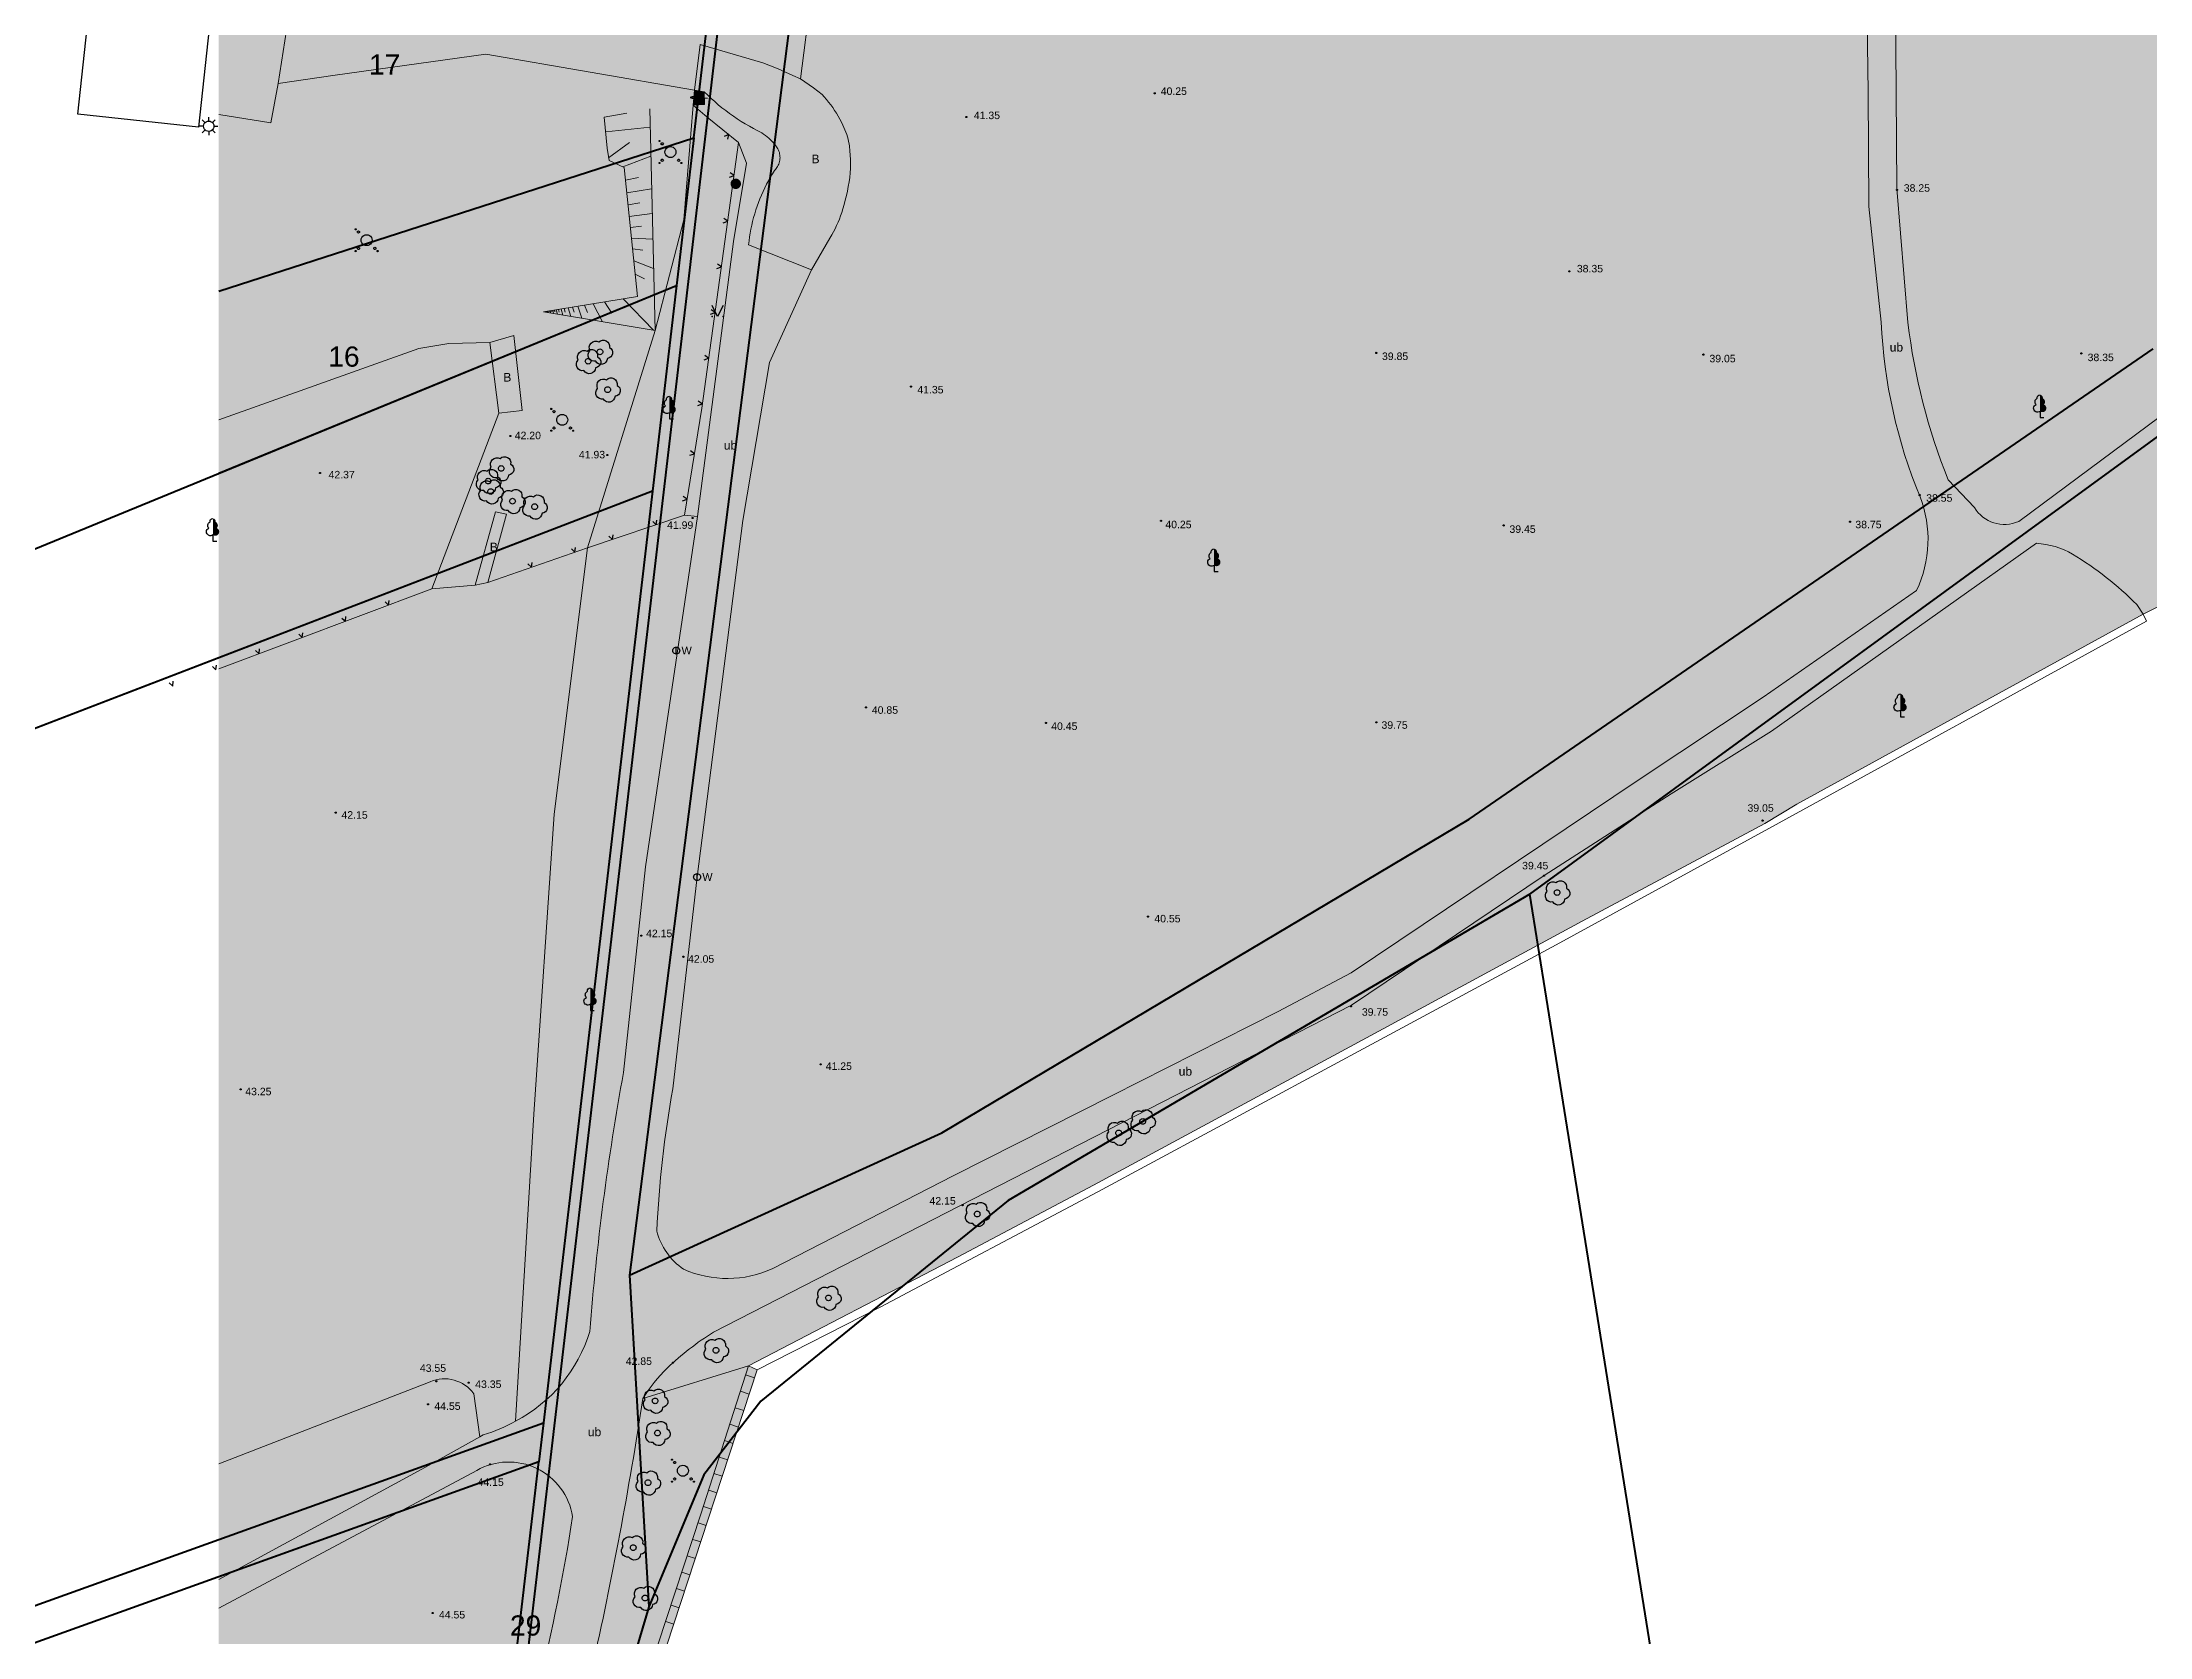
# Model space of a CAD drawing. Header units: metres. Extents: x 363857 to 365179, y 5807840 to 5809004.
# Drawn here: x 363984.7 to 364167.5, y 5808444 to 5808582.4 of the extents above; entities that cross this region are included whole.
import ezdxf

# ---------------------------------------------------------------- set-up
doc = ezdxf.new("R2010")
doc.units = ezdxf.units.M
doc.header["$LTSCALE"] = 0.5
doc.linetypes.add('LF11.26', pattern=[0])
doc.layers.get('0').update_dxf_attribs({"color": 1, "linetype": 'CONTINUOUS'})
for name, color, linetype in [('Flurstücksgrenze', 5, 'CONTINUOUS'), ('Stk.Befestigungsarten', 1, 'CONTINUOUS'), ('Stk.Beleuchtung', 1, 'CONTINUOUS'), ('Stk.Bäume', 1, 'CONTINUOUS'), ('Stk.Böschungen', 1, 'CONTINUOUS'), ('Stk.Einfriedungen', 1, 'CONTINUOUS'), ('Stk.Gebäude', 202, 'CONTINUOUS'), ('Stk.Geländehöhen', 1, 'CONTINUOUS'), ('Stk.Grünflächen', 1, 'CONTINUOUS'), ('Stk.Topografie allgemein', 1, 'CONTINUOUS'), ('Stk.Waldflächen', 1, 'CONTINUOUS'), ('Stk.Wasserversorgung', 1, 'CONTINUOUS')]:
    doc.layers.add(name, color=color, linetype=linetype)
doc.styles.add('Arial', font='Arial.ttf')
doc.styles.add('TA  11.0401.0000', font='Arial.ttf')

# ---------------------------------------------------------------- blocks, each defined once
blk = doc.blocks.new('S11..378')
at = {"color": 0, "lineweight": -2}
blk.add_lwpolyline([(-0.025, 0.05), (0, 0), (0.025, 0.05)], dxfattribs=at)
blk = doc.blocks.new('Geländehöhe')
at = {"color": 0, "lineweight": -2}
for points in [[(0.0087, -0.005, -0.5773503), (-0.0087, -0.005, -0.5773503), (0, 0.01, -0.5773503)], [(0.0043, -0.0025, -0.5773503), (-0.0043, -0.0025, -0.5773503), (0, 0.005, -0.5773503)]]:
    blk.add_lwpolyline(points, format="xyb", close=True, dxfattribs=at)
blk = doc.blocks.new('S11..150')
at = {"lineweight": -2}
blk.add_hatch(color=0, dxfattribs=at).paths.add_polyline_path([(0, 0.055), (0, 0.2), (0.0074, 0.199), (0.0142, 0.196), (0.0197, 0.191), (0.0236, 0.1846), (0.0254, 0.1774), (0.025, 0.17), (0.0326, 0.1648), (0.0386, 0.1578), (0.0426, 0.1495), (0.0442, 0.1404), (0.0435, 0.1312), (0.0403, 0.1225), (0.035, 0.115), (0.0434, 0.1099), (0.0501, 0.1026), (0.0545, 0.0938), (0.0562, 0.0841), (0.0552, 0.0743), (0.0515, 0.0652), (0.0454, 0.0575), (0.0373, 0.0517), (0.028, 0.0485), (0.0182, 0.048), (0.0086, 0.0502)], flags=0)
at = {"color": 0, "lineweight": -2}
blk.add_lwpolyline([(0, 0.055, -1.1324178), (-0.035, 0.115, -0.4985403), (-0.025, 0.17, -0.4807787), (0, 0.2)], format="xyb", dxfattribs=at)
blk.add_lwpolyline([(0, 0.055), (0, 0), (0.035, 0)], dxfattribs=at)
blk = doc.blocks.new('S11..60')
at = {"color": 0, "lineweight": -2}
for points in [[(0.165, 0.075, -0.7675055), (0.13, -0.115, -0.7475991), (-0.075, -0.165, -0.7388858), (-0.175, 0.02, -0.7315501), (-0.02, 0.175, -0.7388858)], [(0.0433, -0.025, -0.5773503), (-0.0433, -0.025, -0.5773503), (0, 0.05, -0.5773503)]]:
    blk.add_lwpolyline(points, format="xyb", close=True, dxfattribs=at)
blk = doc.blocks.new('S11..124')
at = {"color": 0, "lineweight": -2}
for points in [[(-0.1, 0), (-0.175, 0)], [(-0.075, 0.075), (-0.125, 0.125)], [(0, 0.1), (0, 0.175)], [(0.075, 0.075), (0.125, 0.125)], [(0.1, 0), (0.175, 0)], [(-0.075, -0.075), (-0.125, -0.125)], [(0, -0.1), (0, -0.175)], [(0.075, -0.075), (0.125, -0.125)]]:
    blk.add_lwpolyline(points, dxfattribs=at)
blk.add_lwpolyline([(0.0866, -0.05, -0.5773503), (-0.0866, -0.05, -0.5773503), (0, 0.1, -0.5773503)], format="xyb", close=True, dxfattribs=at)
blk = doc.blocks.new('S11..52')
at = {"lineweight": -2}
blk.add_hatch(color=0, dxfattribs=at).paths.add_polyline_path([(0.4, 0), (0.39, -0.089), (0.3604, -0.1736), (0.3127, -0.2494), (0.2494, -0.3127), (0.1736, -0.3604), (0.089, -0.39), (0, -0.4), (-0.089, -0.39), (-0.1736, -0.3604), (-0.2494, -0.3127), (-0.3127, -0.2494), (-0.3604, -0.1736), (-0.39, -0.089), (-0.4, 0), (-0.39, 0.089), (-0.3604, 0.1736), (-0.3127, 0.2494), (-0.2494, 0.3127), (-0.1736, 0.3604), (-0.089, 0.39), (0, 0.4), (0.089, 0.39), (0.1736, 0.3604), (0.2494, 0.3127), (0.3127, 0.2494), (0.3604, 0.1736), (0.39, 0.089)], flags=0)
blk = doc.blocks.new('S11..147', base_point=(0, 0.3))
at = {"color": 0, "lineweight": -2}
for points in [[(-0.0957, 0.3975, -0.5773503), (-0.1043, 0.3975, -0.5773503), (-0.1, 0.405, -0.5773503)], [(-0.0663, 0.37, -0.5773503), (-0.0837, 0.37, -0.5773503), (-0.075, 0.385, -0.5773503)], [(-0.0957, 0.1975, -0.5773503), (-0.1043, 0.1975, -0.5773503), (-0.1, 0.205, -0.5773503)], [(-0.0663, 0.22, -0.5773503), (-0.0837, 0.22, -0.5773503), (-0.075, 0.235, -0.5773503)], [(0.0433, 0.275, -0.5773503), (-0.0433, 0.275, -0.5773503), (0, 0.35, -0.5773503)], [(0.0837, 0.22, -0.5773503), (0.0663, 0.22, -0.5773503), (0.075, 0.235, -0.5773503)], [(0.1043, 0.1975, -0.5773503), (0.0957, 0.1975, -0.5773503), (0.1, 0.205, -0.5773503)]]:
    blk.add_lwpolyline(points, format="xyb", close=True, dxfattribs=at)
blk = doc.blocks.new('Treppenpfeil')
at = {"color": 0, "lineweight": -2}
for points in [[(-0.1, 0.05), (-0.25, 0), (-0.1, -0.05)], [(-0.25, 0), (0.25, 0)]]:
    blk.add_lwpolyline(points, dxfattribs=at)
blk = doc.blocks.new('S11..146', base_point=(0, 0.25))
at = {"color": 0, "lineweight": -2}
blk.add_lwpolyline([(0.05, 0.35), (0, 0.25), (-0.05, 0.35)], dxfattribs=at)
for p in [(-0.05, 0.25), (0.05, 0.25)]:
    blk.add_point(p, dxfattribs=at)
blk = doc.blocks.new('Wasserschieber')
at = {"color": 0, "lineweight": -2}
blk.add_lwpolyline([(0.0346, -0.02, -0.5773503), (-0.0346, -0.02, -0.5773503), (0, 0.04, -0.5773503)], format="xyb", close=True, dxfattribs=at)
blk.add_lwpolyline([(0, -0.04), (0, 0.04)], dxfattribs=at)
at = {"color": 0, "lineweight": -2, "insert": (0.0605, -0.0445), "char_height": 0.09, "attachment_point": 7, "line_spacing_factor": 0.84, "style": 'Arial'}
blk.add_mtext('W', dxfattribs=at)

msp = doc.modelspace()

# ---------------------------------------------------------------- hatches: boundary and pattern name
at = {"layer": 'Stk.Befestigungsarten', "lineweight": 18, "true_color": 0xdcbe9c}
for points in [[(364064.3403, 5808715.5726), (364067.4911, 5808715.6271), (364066.3443, 5808701.7923), (364065.6749, 5808694.4278), (364062.7779, 5808668.0805), (364059.0985, 5808635.6477), (364055.8049, 5808615.872), (364052.4546, 5808594.9019), (364050.4528, 5808579.1971, 0.01976204), (364047.1924, 5808580.5863), (364041.7497, 5808582.1721), (364042.054, 5808583.3072), (364044.6504, 5808583.3735), (364046.9893, 5808585.0705), (364048.7104, 5808588.5903), (364049.5445, 5808595.6641), (364052.6304, 5808617.0905), (364055.5204, 5808635.9653), (364057.5071, 5808649.9284), (364059.7852, 5808668.0371), (364061.469, 5808684.5484), (364063.319, 5808702.0019)], [(364126.9077, 5808688.7525), (364129.8589, 5808688.8814), (364132.1662, 5808666.1627), (364132.5909, 5808660.3785, 0.00412084), (364134.3262, 5808636.4254, 0.10932038), (364141.9519, 5808615.6645, -0.17216241), (364145.2539, 5808606.4591), (364145.4096, 5808588.3447), (364145.5455, 5808569.6793), (364143.1056, 5808568.1222), (364143.0468, 5808578.0429), (364142.8281, 5808598.3876, 0.04004263), (364142.8872, 5808604.8137, 0.10033572), (364141.1396, 5808610.7158, -0.00381063), (364138.5262, 5808615.1492, -0.076147), (364132.3789, 5808631.4792, -0.05613117), (364131.4927, 5808639.4923), (364130.2468, 5808659.4724, -0.00498117)], [(364143.1056, 5808568.1222), (364145.5455, 5808569.6793), (364146.5129, 5808558.0475, 0.06574416), (364149.9917, 5808544.4197), (364152.2783, 5808542.0172, 0.381345), (364156.1162, 5808540.8048), (364168.399, 5808549.9155, -0.00365997), (364177.0993, 5808556.7578), (364190.0356, 5808567.5642), (364203.3036, 5808578.4808), (364227.0722, 5808600.7654), (364228.1231, 5808598.485), (364219.21, 5808590.301), (364206.4642, 5808578.2481), (364197.3258, 5808570.725), (364180.757, 5808556.6071, -0.01527233), (364170.134, 5808548.0339, 0.22394845), (364169.2531, 5808545.5463, 0.15750553), (364172.4837, 5808535.5682), (364166.9151, 5808532.7401), (364166.359, 5808533.5819, 0.05980455), (364160.7941, 5808537.9666, 0.11205225), (364157.6635, 5808538.9078), (364134.6659, 5808522.6025), (364125.9843, 5808517.1532), (364123.1089, 5808518.3463), (364133.9638, 5808525.5547), (364147.2616, 5808534.8033, 0.20535197), (364147.5569, 5808542.9433, -0.08661149), (364144.1901, 5808558.091)], [(364041.1441, 5808576.912), (364042.1308, 5808576.9851), (364042.1155, 5808578.0634, 0.07538836), (364046.7475, 5808574.6931, -0.12698699), (364048.3794, 5808573.3145, -0.37528644), (364048.2028, 5808571.2545, 0.1188818), (364045.9634, 5808564.7964), (364051.4056, 5808562.6462), (364047.7591, 5808554.5915), (364045.4483, 5808540.8708), (364041.4964, 5808509.9625), (364039.3852, 5808491.5776), (364035.1151, 5808492.9897), (364037.0189, 5808510.8379), (364041.5162, 5808541.2162), (364044.6604, 5808565.0807), (364045.7733, 5808571.8827), (364045.0966, 5808573.6819), (364042.362, 5808575.8778)], [(364000, 5808528.0129), (364018.4853, 5808534.939), (364022.2538, 5808535.2558), (364023.3438, 5808535.5028), (364031.9779, 5808538.5083), (364029.0963, 5808515.3895), (364027.3233, 5808489.3723), (364025.7565, 5808462.7323, -0.05848555), (364022.9487, 5808461.5425), (364022.6568, 5808461.3781), (364022.1243, 5808465.1027, 0.35324213), (364018.3414, 5808466.1471), (364000, 5808459.0207)], [(364036.7858, 5808464.6867, 0.03028954), (364037.9987, 5808479.2244, 0.18195494), (364040.3154, 5808475.9106, 0.21427732), (364048.0476, 5808475.9655), (364063.6935, 5808484.0229), (364077.5014, 5808490.9856), (364091.8865, 5808498.2732), (364098.2138, 5808501.6269), (364123.1089, 5808518.3463), (364125.9843, 5808517.1532), (364114.9626, 5808510.0848), (364098.2547, 5808498.8261), (364064.235, 5808481.393), (364042.9215, 5808470.4585, 0.05106211), (364038.9034, 5808467.3324, 0.06612819)], [(364022.3813, 5808458.4528), (364022.6568, 5808461.3781), (364022.9487, 5808461.5425, 0.05848555), (364025.7565, 5808462.7323, 0.20060877), (364032.1845, 5808470.5093, -0.02599517), (364035.1151, 5808492.9897), (364039.3852, 5808491.5776, 0.0327355), (364037.9987, 5808479.2244, -0.03028954), (364036.7858, 5808464.6867, -0.01734285), (364032.3863, 5808441.2696), (364027.7446, 5808439.6832, 0.02130966), (364030.6971, 5808454.4469, 0.52299914)], [(364017.9508, 5808458.727), (364022.6568, 5808461.3781), (364022.3813, 5808458.4528), (364000, 5808446.5045), (364000, 5808448.9851)]]:
    msp.add_hatch(color=31, dxfattribs=at).paths.add_polyline_path(points, flags=0)
h = msp.add_hatch(color=31, dxfattribs=at)
h.paths.add_polyline_path([(364004.3142, 5808653.9395), (364003.891, 5808650.1807, 0.1248277), (364000, 5808648.6267), (364000, 5808657.4514), (364002.2941, 5808658.6913), (364003.691, 5808656.0156)], flags=0)
h.paths.add_polyline_path([(364000, 5808614.7088, 0.02176529), (364002.3863, 5808611.0006), (364003.9786, 5808608.5981), (364009.0533, 5808601.8372), (364012.6492, 5808597.1291), (364014.7126, 5808594.4808), (364018.9329, 5808589.9428), (364020.3889, 5808588.7397), (364023.6988, 5808586.59), (364027.3003, 5808585.5128), (364032.1862, 5808584.8567), (364040.4342, 5808583.5756), (364042.054, 5808583.3072), (364041.7497, 5808582.1721), (364041.2546, 5808578.2242), (364023.1626, 5808581.3409), (364010.0948, 5808579.5171), (364005.1556, 5808578.7916), (364006.4489, 5808587.0231), (364007.6065, 5808594.2255), (364002.0612, 5808597.8449), (364002.1615, 5808602.2605), (364000, 5808605.7693)], flags=0)
at = {"layer": 'Stk.Befestigungsarten', "lineweight": 18, "true_color": 0xcdcfbc}
msp.add_hatch(color=9, dxfattribs=at).paths.add_polyline_path([(364000, 5808585.5852), (364000.0937, 5808586.1983), (364002.0197, 5808585.8791), (364002.3599, 5808587.8302), (364000.4653, 5808588.2071), (364000.9288, 5808590.8375), (364001.7102, 5808590.691), (364001.9369, 5808592.2956), (364001.2146, 5808592.4437), (364002.0612, 5808597.8449), (364007.6065, 5808594.2255), (364006.4489, 5808587.0231), (364005.1556, 5808578.7916), (364004.5233, 5808575.3957), (364000, 5808576.1134)], flags=0)
at = {"layer": 'Stk.Befestigungsarten', "lineweight": 18, "true_color": 0xcccccc}
for points in [[(364041.7497, 5808582.1721), (364047.1924, 5808580.5863, -0.01976204), (364050.4528, 5808579.1971, -0.02968051), (364052.3271, 5808577.8515, -0.07998932), (364054.1321, 5808575.1729, -0.09100285), (364054.6998, 5808573.3512, -0.0402556), (364054.7756, 5808571.0537, -0.04528895), (364054.1338, 5808567.9113, -0.0635522), (364053.0165, 5808565.3911), (364051.4056, 5808562.6462), (364045.9634, 5808564.7964, -0.1188818), (364048.2028, 5808571.2545, 0.37528644), (364048.3794, 5808573.3145, 0.12698699), (364046.7475, 5808574.6931, -0.07538836), (364042.1155, 5808578.0634), (364041.2546, 5808578.2242)], [(364023.5121, 5808556.3308), (364025.6087, 5808556.9402), (364026.3343, 5808550.438), (364024.3088, 5808550.1899)], [(364023.998, 5808541.6204), (364024.9657, 5808541.4292), (364023.3438, 5808535.5028), (364022.2538, 5808535.2558)]]:
    msp.add_hatch(color=254, dxfattribs=at).paths.add_polyline_path(points, flags=0)
at = {"layer": 'Stk.Einfriedungen', "lineweight": 18, "true_color": 0xe5e5e5}
msp.add_hatch(color=254, dxfattribs=at).paths.add_polyline_path([(364031.4149, 5808423.0138), (364041.8308, 5808454.6574), (364045.9503, 5808467.5363), (364046.7112, 5808467.1856), (364032.224, 5808423.0105), (364023.8385, 5808398.2112), (364019.2674, 5808383.243), (364012.5459, 5808362.3282), (364000, 5808324.261), (364000, 5808326.4772), (364011.5554, 5808361.7357), (364018.543, 5808383.365), (364023.1722, 5808398.5439)], flags=0)
at = {"layer": 'Stk.Grünflächen', "lineweight": 18, "true_color": 0xe0ffd9}
for points in [[(364000, 5808576.1134), (364004.5233, 5808575.3957), (364005.1556, 5808578.7916), (364010.0948, 5808579.5171), (364023.1626, 5808581.3409), (364041.2546, 5808578.2242), (364041.1441, 5808576.912), (364040.3283, 5808566.9746), (364037.8425, 5808557.3768), (364031.9779, 5808538.5083), (364023.3438, 5808535.5028), (364024.9657, 5808541.4292), (364023.998, 5808541.6204), (364022.2538, 5808535.2558), (364018.4853, 5808534.939), (364024.3088, 5808550.1899), (364026.3343, 5808550.438), (364025.6087, 5808556.9402), (364023.5121, 5808556.3308), (364019.9638, 5808556.232), (364017.3699, 5808555.7933), (364000, 5808549.609)], [(364041.8916, 5808550.6195), (364045.0966, 5808573.6819), (364045.7733, 5808571.8827), (364044.6604, 5808565.0807), (364041.5162, 5808541.2162), (364040.3994, 5808541.3346)], [(364031.4149, 5808423.0138), (364024.4514, 5808413.1683, 0.0126118), (364032.3863, 5808441.2696, 0.01734285), (364036.7858, 5808464.6867), (364045.9503, 5808467.5363), (364041.8308, 5808454.6574)]]:
    msp.add_hatch(color=254, dxfattribs=at).paths.add_polyline_path(points, flags=0)
at = {"layer": 'Stk.Topografie allgemein', "lineweight": 18, "true_color": 0xe5e5e5}
msp.add_hatch(color=254, dxfattribs=at).paths.add_polyline_path([(364041.2546, 5808578.2242), (364042.1155, 5808578.0634), (364042.1308, 5808576.9851), (364041.1441, 5808576.912)], flags=0)
at = {"layer": 'Stk.Waldflächen', "lineweight": 18, "true_color": 0xb3ff7f}
for points in [[(364348.1611, 5808700.2357), (364335.0519, 5808690.816), (364320.8733, 5808680.3337, -0.00608712), (364308.6886, 5808670.6154), (364289.38, 5808654.9999), (364274.2645, 5808642.9697), (364250.9117, 5808622.6505), (364227.0722, 5808600.7654), (364145.5455, 5808569.6793), (364145.4096, 5808588.3447), (364145.2539, 5808606.4591, 0.17216241), (364141.9519, 5808615.6645, -0.10932038), (364134.3262, 5808636.4254, -0.00412084), (364132.5909, 5808660.3785), (364132.1662, 5808666.1627), (364129.8589, 5808688.8814), (364312.2513, 5808746.6893, 0.05764343), (364321.4976, 5808730.046, 0.05686644), (364329.3387, 5808721.6663), (364336.0761, 5808715.4211), (364348.0254, 5808705.7844, -0.23530161), (364349.816, 5808703.0002, -0.2998689)], [(364065.6749, 5808694.4278), (364066.3443, 5808701.7923), (364067.4911, 5808715.6271), (364126.9077, 5808688.7525, 0.00498117), (364130.2468, 5808659.4724), (364131.4927, 5808639.4923, 0.05613117), (364132.3789, 5808631.4792, 0.076147), (364138.5262, 5808615.1492, 0.00381063), (364141.1396, 5808610.7158, -0.10033572), (364142.8872, 5808604.8137, -0.04004263), (364142.8281, 5808598.3876), (364143.0468, 5808578.0429), (364143.1056, 5808568.1222), (364051.4056, 5808562.6462), (364053.0165, 5808565.3911, 0.0635522), (364054.1338, 5808567.9113, 0.04528895), (364054.7756, 5808571.0537, 0.0402556), (364054.6998, 5808573.3512, 0.09100285), (364054.1321, 5808575.1729, 0.07998932), (364052.3271, 5808577.8515, 0.02968051), (364050.4528, 5808579.1971), (364052.4546, 5808594.9019), (364055.8049, 5808615.872), (364059.0985, 5808635.6477), (364062.7779, 5808668.0805)], [(364146.5129, 5808558.0475), (364145.5455, 5808569.6793), (364227.0722, 5808600.7654), (364203.3036, 5808578.4808), (364190.0356, 5808567.5642), (364177.0993, 5808556.7578, 0.00365997), (364168.399, 5808549.9155), (364156.1162, 5808540.8048, -0.381345), (364152.2783, 5808542.0172), (364149.9917, 5808544.4197, -0.06574416)], [(364041.8916, 5808550.6195), (364040.3994, 5808541.3346), (364031.9779, 5808538.5083), (364037.8425, 5808557.3768), (364040.3283, 5808566.9746), (364041.1441, 5808576.912), (364042.362, 5808575.8778), (364045.0966, 5808573.6819)], [(364143.1056, 5808568.1222), (364144.1901, 5808558.091, 0.08661149), (364147.5569, 5808542.9433, -0.20535197), (364147.2616, 5808534.8033), (364133.9638, 5808525.5547), (364123.1089, 5808518.3463), (364098.2138, 5808501.6269), (364091.8865, 5808498.2732), (364077.5014, 5808490.9856), (364063.6935, 5808484.0229), (364048.0476, 5808475.9655, -0.21427732), (364040.3154, 5808475.9106, -0.18195494), (364037.9987, 5808479.2244, -0.0327355), (364039.3852, 5808491.5776), (364041.4964, 5808509.9625), (364045.4483, 5808540.8708), (364047.7591, 5808554.5915), (364051.4056, 5808562.6462)], [(364000, 5808549.609), (364017.3699, 5808555.7933), (364019.9638, 5808556.232), (364023.5121, 5808556.3308), (364024.3088, 5808550.1899), (364018.4853, 5808534.939), (364000, 5808528.0129)], [(364025.7565, 5808462.7323), (364027.3233, 5808489.3723), (364029.0963, 5808515.3895), (364031.9779, 5808538.5083), (364040.3994, 5808541.3346), (364041.5162, 5808541.2162), (364037.0189, 5808510.8379), (364035.1151, 5808492.9897, 0.02599517), (364032.1845, 5808470.5093, -0.20060877)], [(364118.2538, 5808506.1162), (364099.9393, 5808496.2053), (364075.8718, 5808483.221), (364064.0787, 5808476.9684), (364045.9503, 5808467.5363), (364036.7858, 5808464.6867, -0.06612819), (364038.9034, 5808467.3324, -0.05106211), (364042.9215, 5808470.4585), (364064.235, 5808481.393), (364098.2547, 5808498.8261), (364114.9626, 5808510.0848), (364125.9843, 5808517.1532), (364134.6659, 5808522.6025), (364157.6635, 5808538.9078, -0.11205225), (364160.7941, 5808537.9666, -0.05980455), (364166.359, 5808533.5819), (364166.9151, 5808532.7401), (364136.8786, 5808516.2626), (364134.0846, 5808514.5916), (364129.1699, 5808511.9603)], [(364017.9508, 5808458.727), (364000, 5808448.9851), (364000, 5808459.0207), (364018.3414, 5808466.1471, -0.35324213), (364022.1243, 5808465.1027), (364022.6568, 5808461.3781)], [(364000, 5808446.5045), (364022.3813, 5808458.4528, -0.52299914), (364030.6971, 5808454.4469, -0.02130966), (364027.7446, 5808439.6832, -0.01868114), (364021.3925, 5808416.2792), (364019.6028, 5808410.4558, -0.02327576), (364011.897, 5808389.3684), (364007.4225, 5808376.9413), (364000, 5808355.1062)]]:
    msp.add_hatch(color=71, dxfattribs=at).paths.add_polyline_path(points, flags=0)

# ---------------------------------------------------------------- linework, layer by layer
at = {"layer": 'Flurstücksgrenze', "color": 7, "linetype": 'Continuous', "lineweight": 40}
for p, q in [((364041.205, 5808574.082), (364044.872, 5808605.415)), ((364000, 5808560.7798), (364041.205, 5808574.082)), ((364041.205, 5808574.082), (364039.707, 5808561.283)), ((364108.446, 5808514.968), (364167.768, 5808555.774)), ((364037.617, 5808543.423), (364028.157, 5808462.582)), ((364062.721, 5808487.739), (364108.446, 5808514.968)), ((364113.703, 5808508.453), (364068.463, 5808481.862)), ((364035.624, 5808475.391), (364062.721, 5808487.739)), ((364068.463, 5808481.862), (364047.023, 5808464.468)), ((364047.023, 5808464.468), (364042.084, 5808458.061)), ((364025.74, 5808441.93), (364027.762, 5808459.206)), ((364042.084, 5808458.061), (364037.297, 5808446.613))]:
    msp.add_line(p, q, dxfattribs=at)
for points in [[(364000, 5808968.5981), (364059.479, 5808865.362), (364080.717, 5808827.973), (364035.624, 5808475.391), (364037.297, 5808446.613), (364031.852, 5808428.179), (364028.273, 5808418.233), (364000, 5808330.4374)], [(364000, 5808356.9377), (364026.733, 5808441.814), (364071.745, 5808826.454), (364055.054, 5808856.428), (364016.3, 5808926.023), (364000, 5808952.793)], [(364000, 5808528.9576), (363864.547, 5808476.87), (363870.199, 5808518.904), (363981.192, 5808554.708), (363979.591, 5808536.594), (364039.707, 5808561.283), (364037.617, 5808543.423), (363864.547, 5808476.87)], [(364000, 5808544.9758), (364039.707, 5808561.283), (364037.617, 5808543.423), (364000, 5808528.9576)], [(363857.334, 5808401.178), (364028.157, 5808462.582), (364027.762, 5808459.206), (363857.483, 5808397.988), (363857.334, 5808401.178), (364000, 5808452.4607)], [(364000, 5808452.4607), (364028.157, 5808462.582), (364027.762, 5808459.206), (364000, 5808449.2251)]]:
    msp.add_lwpolyline(points, dxfattribs=at)
msp.add_lwpolyline([(364113.703, 5808508.453), (364171.174, 5808550.331), (364235.273, 5808605.776), (364262.852, 5808634.505), (364285.874, 5808650.329), (364324.501, 5808579.55), (364329.06, 5808530.845), (364328.138, 5808489.633), (364332.095, 5808467.575), (364207.685, 5808430.422), (364218.4, 5808386.746), (364301.1, 5808403.655), (364305.858, 5808384.495), (364223.398, 5808368.173), (364235.339, 5808310.528), (364145.635, 5808309.202), (364113.703, 5808508.453)], close=True, dxfattribs=at)
at = {"layer": 'Stk.Böschungen', "color": 7, "linetype": 'Continuous', "lineweight": 9}
for p, q in [((364033.439, 5808575.8691, 42.501), (364035.4102, 5808576.2305, 42.351)), ((364033.5634, 5808574.5987, 42.622), (364037.4192, 5808575.0203, 42.198)), ((364033.8195, 5808572.3626, 42.869), (364035.6198, 5808573.6726, 42.534)), ((364035.046, 5808571.5757, 42.898), (364037.4797, 5808572.4976, 42.194)), ((364035.2803, 5808570.405, 42.894), (364036.3995, 5808570.6392, 42.543)), ((364035.3939, 5808569.3076, 42.891), (364037.5477, 5808569.6662, 42.191)), ((364035.5022, 5808568.2614, 42.889), (364036.5376, 5808568.4339, 42.539)), ((364035.6059, 5808567.2596, 42.886), (364037.5994, 5808567.5077, 42.188)), ((364035.7054, 5808566.2985, 42.884), (364036.6641, 5808566.4178, 42.535)), ((364035.8011, 5808565.3738, 42.882), (364037.6524, 5808565.2997, 42.185)), ((364035.8966, 5808564.451, 42.879), (364036.7877, 5808564.3241, 42.531)), ((364036.0055, 5808563.3995, 42.877), (364037.7133, 5808562.7619, 42.181)), ((364036.1243, 5808562.2513, 42.874), (364036.9348, 5808561.8402, 42.527)), ((364028.4592, 5808559.0307, 42.96), (364028.4689, 5808558.9804, 42.948)), ((364028.558, 5808559.0468, 42.958), (364028.5838, 5808558.9127, 42.929)), ((364028.6567, 5808559.0628, 42.957), (364028.6728, 5808558.979, 42.939)), ((364028.7555, 5808559.0789, 42.956), (364028.7942, 5808558.8778, 42.912)), ((364028.8566, 5808559.0954, 42.955), (364028.8792, 5808558.9776, 42.929)), ((364028.9749, 5808559.1146, 42.954), (364029.028, 5808558.839, 42.892)), ((364029.1135, 5808559.1372, 42.952), (364029.1446, 5808558.9758, 42.916)), ((364029.2778, 5808559.1639, 42.95), (364029.3766, 5808558.7812, 42.864)), ((364029.4736, 5808559.1958, 42.948), (364029.5317, 5808558.9708, 42.897)), ((364029.7039, 5808559.2332, 42.945), (364029.8405, 5808558.7042, 42.826)), ((364029.9747, 5808559.2773, 42.942), (364030.055, 5808558.9663, 42.872)), ((364030.3018, 5808559.3305, 42.938), (364030.5496, 5808558.5866, 42.768)), ((364030.6938, 5808559.3943, 42.934), (364030.8404, 5808558.9542, 42.833)), ((364031.1576, 5808559.4698, 42.929), (364031.5046, 5808558.4282, 42.691)), ((364031.735, 5808559.5637, 42.922), (364031.9996, 5808558.9329, 42.775)), ((364032.4785, 5808559.6847, 42.913), (364033.2863, 5808558.1326, 42.545)), ((364033.4745, 5808559.8468, 42.902), (364034.1002, 5808558.8703, 42.665)), ((364035.08, 5808560.108, 42.883), (364037.7037, 5808557.3998, 42.185)), ((364028.2617, 5808558.9986, 42.962), (364028.265, 5808558.9818, 42.958)), ((364028.3605, 5808559.0146, 42.961), (364028.3734, 5808558.9476, 42.946))]:
    msp.add_line(p, q, dxfattribs=at)
at = {"layer": 'Stk.Böschungen', "color": 7, "linetype": 'Continuous', "lineweight": 18}
for p, q in [((364033.7025, 5808573.1785, 42.757), (364033.439, 5808575.8691, 42.501)), ((364037.3815, 5808576.5919, 42.2), (364037.8425, 5808557.3768, 42.174)), ((364033.8546, 5808572.1175, 42.903), (364033.7025, 5808573.1785, 42.757)), ((364035.1647, 5808571.5217, 42.897), (364033.8546, 5808572.1175, 42.903)), ((364036.3252, 5808560.3106, 42.869), (364035.1647, 5808571.5217, 42.897)), ((364028.163, 5808558.9825, 42.963), (364036.3252, 5808560.3106, 42.869)), ((364037.8425, 5808557.3768, 42.174), (364028.163, 5808558.9825, 42.963))]:
    msp.add_line(p, q, dxfattribs=at)
at = {"layer": 'Stk.Einfriedungen', "color": 7, "linetype": 'LF11.26', "lineweight": 18}
for p, q in [((364023.3438, 5808535.5028, 42.015), (364031.9779, 5808538.5083, 41.85)), ((364018.4853, 5808534.939, 41.985), (364022.2538, 5808535.2558, 42.036)), ((364023.3438, 5808535.5028, 42.015), (364022.2538, 5808535.2558, 42.036)), ((364172.4837, 5808535.5682), (364166.9151, 5808532.7401)), ((364018.4853, 5808534.939, 41.985), (364000, 5808528.0129, 42.43))]:
    msp.add_line(p, q, dxfattribs=at)
at = {"layer": 'Stk.Einfriedungen', "color": 7, "linetype": 'Continuous', "lineweight": 18}
for p, q in [((364134.4333, 5808514.1621), (364167.2148, 5808532.1365)), ((364167.2148, 5808532.1365), (364166.9151, 5808532.7401)), ((364115.9876, 5808504.0561), (364134.4333, 5808514.1621)), ((364100.3997, 5808495.6483), (364115.9876, 5808504.0561)), ((364076.2357, 5808482.621), (364100.3997, 5808495.6483)), ((364057.38, 5808472.6166), (364076.2357, 5808482.621)), ((364046.7112, 5808467.1856), (364057.38, 5808472.6166))]:
    msp.add_line(p, q, dxfattribs=at)
at = {"layer": 'Stk.Einfriedungen', "color": 7, "linetype": 'Continuous', "lineweight": 9}
for p, q in [((364046.4855, 5808466.4973), (364045.7003, 5808466.7548)), ((364046.018, 5808465.072), (364045.2433, 5808465.3261)), ((364045.0832, 5808462.2214), (364044.3293, 5808462.4686)), ((364045.5506, 5808463.6467), (364044.7863, 5808463.8973)), ((364044.6158, 5808460.7961), (364043.8723, 5808461.0399)), ((364044.1483, 5808459.3707), (364043.4153, 5808459.6111)), ((364043.2135, 5808456.5201), (364042.5013, 5808456.7537)), ((364043.6809, 5808457.9454), (364042.9583, 5808458.1824)), ((364042.746, 5808455.0948), (364042.0443, 5808455.3249)), ((364042.2786, 5808453.6695), (364041.5809, 5808453.8983)), ((364041.8112, 5808452.2442), (364041.1119, 5808452.4735)), ((364040.8763, 5808449.3936), (364040.174, 5808449.6239)), ((364041.3437, 5808450.8189), (364040.643, 5808451.0487)), ((364040.4089, 5808447.9683), (364039.705, 5808448.1991)), ((364039.9415, 5808446.543), (364039.236, 5808446.7743)), ((364039.474, 5808445.1176), (364038.767, 5808445.3495))]:
    msp.add_line(p, q, dxfattribs=at)
at = {"layer": 'Stk.Einfriedungen', "color": 7, "linetype": 'Continuous', "lineweight": 18}
for points in [[(364166.9151, 5808532.7401), (364136.8786, 5808516.2626), (364134.0846, 5808514.5916), (364129.1699, 5808511.9603), (364118.2538, 5808506.1162)], [(364118.2538, 5808506.1162), (364099.9393, 5808496.2053), (364075.8718, 5808483.221), (364064.0787, 5808476.9684), (364045.9503, 5808467.5363)], [(364031.4149, 5808423.0138), (364041.8308, 5808454.6574), (364045.9503, 5808467.5363), (364046.7112, 5808467.1856), (364032.224, 5808423.0105), (364023.8385, 5808398.2112), (364019.2674, 5808383.243), (364012.5459, 5808362.3282), (364000, 5808324.261)]]:
    msp.add_lwpolyline(points, dxfattribs=at)
at = {"layer": 'Stk.Einfriedungen', "color": 7, "linetype": 'LF11.26', "lineweight": 18}
for points in [[(364041.1441, 5808576.912, 41.931), (364042.362, 5808575.8778, 41.912), (364045.0966, 5808573.6819, 41.787), (364041.8916, 5808550.6195, 41.814)], [(364041.8916, 5808550.6195, 41.814), (364040.3994, 5808541.3346, 41.938), (364031.9779, 5808538.5083, 41.85)]]:
    msp.add_polyline3d(points, dxfattribs=at)
at = {"layer": 'Stk.Gebäude', "color": 7, "linetype": 'Continuous', "lineweight": 25}
for points in [[(364000.72, 5808597.77), (363998.25, 5808575.01), (363987.79, 5808576.13), (363990.25, 5808598.89), (364000.72, 5808597.77), (364000, 5808591.1355)], [(364000, 5808597.847), (364000.72, 5808597.77), (363998.25, 5808575.01), (363987.79, 5808576.13), (363990.25, 5808598.89), (364000.72, 5808597.77)]]:
    msp.add_lwpolyline(points, dxfattribs=at)
at = {"layer": 'Stk.Topografie allgemein', "color": 7, "linetype": 'Continuous', "lineweight": 9}
for p, q in [((364142.8281, 5808598.3876), (364143.0468, 5808578.0429)), ((364052.4546, 5808594.9019, 41.644), (364050.4528, 5808579.1971, 41.69)), ((364145.5455, 5808569.6793), (364145.4096, 5808588.3447)), ((364005.1556, 5808578.7916, 43.055), (364006.4489, 5808587.0231, 43.002)), ((364010.0948, 5808579.5171, 43.057), (364023.1626, 5808581.3409, 42.65)), ((364023.1626, 5808581.3409, 42.65), (364041.2546, 5808578.2242, 41.889)), ((364005.1556, 5808578.7916, 43.055), (364010.0948, 5808579.5171, 43.057)), ((364004.5233, 5808575.3957, 43.084), (364005.1556, 5808578.7916, 43.055)), ((364041.2546, 5808578.2242, 41.889), (364041.1441, 5808576.912, 41.931)), ((364041.6374, 5808576.9486, 41.874), (364041.7373, 5808578.134, 41.876)), ((364042.1308, 5808576.9851, 41.818), (364042.1155, 5808578.0634, 41.866)), ((364143.0468, 5808578.0429), (364143.1056, 5808568.1222)), ((364000, 5808576.1134, 43.242), (364004.5233, 5808575.3957, 43.084)), ((364041.1441, 5808576.912, 41.931), (364042.1308, 5808576.9851, 41.818)), ((364045.7733, 5808571.8827, 41.788), (364045.0966, 5808573.6819, 41.787)), ((364044.6604, 5808565.0807, 41.745), (364045.7733, 5808571.8827, 41.788)), ((364146.5129, 5808558.0475), (364145.5455, 5808569.6793)), ((364143.1056, 5808568.1222), (364144.1901, 5808558.091)), ((364044.6604, 5808565.0807, 41.745), (364041.5162, 5808541.2162, 41.954)), ((364051.4056, 5808562.6462, 41.638), (364047.7591, 5808554.5915, 41.8)), ((364023.5121, 5808556.3308, 42.602), (364025.6087, 5808556.9402, 42.585)), ((364025.6087, 5808556.9402, 42.585), (364026.3343, 5808550.438, 42.21)), ((364047.7591, 5808554.5915, 41.8), (364045.4483, 5808540.8708, 41.996)), ((364026.3343, 5808550.438, 42.21), (364024.3088, 5808550.1899, 42.351)), ((364168.399, 5808549.9155), (364156.1162, 5808540.8048)), ((364152.2783, 5808542.0172), (364149.9917, 5808544.4197)), ((364022.2538, 5808535.2558, 42.036), (364023.998, 5808541.6204, 42.076)), ((364041.5162, 5808541.2162, 41.954), (364037.0189, 5808510.8379, 42.139)), ((364041.5162, 5808541.2162, 41.954), (364040.3994, 5808541.3346, 41.938)), ((364045.4483, 5808540.8708, 41.996), (364041.4964, 5808509.9625, 42.032)), ((364031.9779, 5808538.5083, 41.85), (364029.0963, 5808515.3895)), ((364147.2616, 5808534.8033), (364133.9638, 5808525.5547)), ((364133.9638, 5808525.5547), (364123.1089, 5808518.3463)), ((364123.1089, 5808518.3463), (364098.2138, 5808501.6269)), ((364029.0963, 5808515.3895), (364027.3233, 5808489.3723)), ((364037.0189, 5808510.8379, 42.139), (364035.1151, 5808492.9897, 42.359)), ((364039.3852, 5808491.5776, 42.406), (364041.4964, 5808509.9625, 42.032)), ((364098.2138, 5808501.6269), (364091.8865, 5808498.2732)), ((364091.8865, 5808498.2732), (364077.5014, 5808490.9856)), ((364077.5014, 5808490.9856), (364063.6935, 5808484.0229)), ((364027.3233, 5808489.3723), (364025.7565, 5808462.7323)), ((364063.6935, 5808484.0229), (364048.0476, 5808475.9655)), ((364022.9487, 5808461.5425), (364022.6568, 5808461.3781))]:
    msp.add_line(p, q, dxfattribs=at)
for points in [[(364045.9503, 5808467.5363), (364036.7858, 5808464.6867, -0.06612819), (364038.9034, 5808467.3324, -0.05106211), (364042.9215, 5808470.4585), (364064.235, 5808481.393), (364098.2547, 5808498.8261), (364114.9626, 5808510.0848), (364125.9843, 5808517.1532), (364134.6659, 5808522.6025), (364157.6635, 5808538.9078, -0.11205225), (364160.7941, 5808537.9666, -0.05980455), (364166.359, 5808533.5819), (364166.9151, 5808532.7401)], [(364000, 5808459.0207), (364018.3414, 5808466.1471, -0.35324213), (364022.1243, 5808465.1027), (364022.6568, 5808461.3781), (364017.9508, 5808458.727)], [(364000, 5808446.5045), (364022.3813, 5808458.4528, -0.52299914), (364030.6971, 5808454.4469, -0.02130966), (364027.7446, 5808439.6832, -0.01868114), (364021.3925, 5808416.2792), (364019.6028, 5808410.4558, -0.02327576), (364011.897, 5808389.3684), (364007.4225, 5808376.9413), (364000, 5808355.1062)]]:
    msp.add_lwpolyline(points, format="xyb", dxfattribs=at)
msp.add_lwpolyline([(364017.9508, 5808458.727), (364000, 5808448.9851)], dxfattribs=at)
for points in [[(364042.1155, 5808578.0634, 41.866), (364041.2546, 5808578.2242, 41.889), (364041.7497, 5808582.1721, 41.815)], [(364041.7497, 5808582.1721, 41.815), (364047.1924, 5808580.5863, 41.756), (364047.8531, 5808580.3291, 41.7428), (364048.5097, 5808580.0616, 41.7296), (364049.1619, 5808579.7837, 41.7164), (364049.8097, 5808579.4955, 41.7032), (364050.4528, 5808579.1971, 41.69), (364050.8402, 5808578.9459, 41.68), (364051.2216, 5808578.6856, 41.67), (364051.5967, 5808578.4164, 41.66), (364051.9652, 5808578.1383, 41.65), (364052.3271, 5808577.8515, 41.64), (364052.5255, 5808577.6334, 41.63), (364052.7175, 5808577.4096, 41.62), (364052.9029, 5808577.1803, 41.61), (364053.0816, 5808576.9457, 41.6), (364053.2534, 5808576.7061, 41.59), (364053.4182, 5808576.4615, 41.58), (364053.5759, 5808576.2123, 41.57), (364053.7262, 5808575.9586, 41.56), (364053.8691, 5808575.7007, 41.55), (364054.0044, 5808575.4387, 41.54), (364054.1321, 5808575.1729, 41.53), (364054.2274, 5808574.9822, 41.5338), (364054.3149, 5808574.7878, 41.5376), (364054.3945, 5808574.5901, 41.5413), (364054.4661, 5808574.3893, 41.5451), (364054.5295, 5808574.1858, 41.5489), (364054.5847, 5808573.9799, 41.5527), (364054.6315, 5808573.7719, 41.5564), (364054.6699, 5808573.5623, 41.5602), (364054.6998, 5808573.3512, 41.564), (364054.7381, 5808572.9696, 41.5573), (364054.7662, 5808572.5871, 41.5507), (364054.7839, 5808572.204, 41.544), (364054.7914, 5808571.8205, 41.5373), (364054.7887, 5808571.437, 41.5307), (364054.7756, 5808571.0537, 41.524), (364054.7266, 5808570.6552, 41.523), (364054.6687, 5808570.258, 41.522), (364054.6017, 5808569.8622, 41.521), (364054.5259, 5808569.468, 41.52), (364054.4411, 5808569.0756, 41.519), (364054.3474, 5808568.6852, 41.518), (364054.245, 5808568.297, 41.517), (364054.1338, 5808567.9113, 41.516), (364054.0417, 5808567.6183, 41.5249), (364053.9414, 5808567.328, 41.5338), (364053.833, 5808567.0407, 41.5427), (364053.7165, 5808566.7565, 41.5516), (364053.592, 5808566.4758, 41.5604), (364053.4597, 5808566.1986, 41.5693), (364053.3196, 5808565.9253, 41.5782), (364053.1718, 5808565.6561, 41.5871), (364053.0165, 5808565.3911, 41.596), (364051.4056, 5808562.6462, 41.638)], [(364051.4056, 5808562.6462, 41.638), (364045.9634, 5808564.7964, 41.768), (364046.0009, 5808565.1393, 41.764), (364046.0465, 5808565.4813, 41.7601), (364046.1002, 5808565.822, 41.7562), (364046.162, 5808566.1614, 41.7522), (364046.2317, 5808566.4993, 41.7482), (364046.3095, 5808566.8354, 41.7443), (364046.3951, 5808567.1695, 41.7404), (364046.4887, 5808567.5016, 41.7364), (364046.5901, 5808567.8313, 41.7324), (364046.6992, 5808568.1586, 41.7285), (364046.8161, 5808568.4831, 41.7246), (364046.9406, 5808568.8048, 41.7206), (364047.0727, 5808569.1235, 41.7166), (364047.2123, 5808569.439, 41.7127), (364047.3593, 5808569.7511, 41.7088), (364047.5137, 5808570.0596, 41.7048), (364047.6753, 5808570.3643, 41.7008), (364047.8441, 5808570.6652, 41.6969), (364048.02, 5808570.962, 41.693), (364048.2028, 5808571.2545, 41.689), (364048.2811, 5808571.3357, 41.6883), (364048.3534, 5808571.4222, 41.6876), (364048.4194, 5808571.5138, 41.6869), (364048.4785, 5808571.6098, 41.6862), (364048.5307, 5808571.7098, 41.6855), (364048.5755, 5808571.8134, 41.6848), (364048.6128, 5808571.9198, 41.6841), (364048.6423, 5808572.0287, 41.6834), (364048.664, 5808572.1394, 41.6827), (364048.6776, 5808572.2514, 41.682), (364048.6832, 5808572.364, 41.6813), (364048.6807, 5808572.4768, 41.6806), (364048.6702, 5808572.5891, 41.6799), (364048.6515, 5808572.7004, 41.6792), (364048.625, 5808572.81, 41.6785), (364048.5906, 5808572.9174, 41.6778), (364048.5487, 5808573.0221, 41.6771), (364048.4993, 5808573.1236, 41.6764), (364048.4428, 5808573.2212, 41.6757), (364048.3794, 5808573.3145, 41.675), (364048.2622, 5808573.472, 41.6786), (364048.138, 5808573.6239, 41.6823), (364048.0069, 5808573.7699, 41.6859), (364047.8692, 5808573.9098, 41.6895), (364047.7252, 5808574.0432, 41.6932), (364047.5753, 5808574.1699, 41.6968), (364047.4197, 5808574.2895, 41.7005), (364047.2588, 5808574.4019, 41.7041), (364047.0929, 5808574.5068, 41.7077), (364046.9223, 5808574.6039, 41.7114), (364046.7475, 5808574.6931, 41.715), (364046.385, 5808574.8861, 41.7258), (364046.0267, 5808575.0869, 41.7366), (364045.6728, 5808575.2953, 41.7474), (364045.3235, 5808575.5113, 41.7581), (364044.9789, 5808575.7348, 41.7689), (364044.6391, 5808575.9656, 41.7797), (364044.3045, 5808576.2036, 41.7905), (364043.975, 5808576.4488, 41.8013), (364043.6508, 5808576.7011, 41.8121), (364043.3322, 5808576.9602, 41.8229), (364043.0192, 5808577.2261, 41.8336), (364042.712, 5808577.4987, 41.8444), (364042.4107, 5808577.7779, 41.8552), (364042.1155, 5808578.0634, 41.866)], [(364031.9779, 5808538.5083, 41.85), (364037.8425, 5808557.3768, 42.174), (364040.3283, 5808566.9746, 42.176), (364041.1441, 5808576.912, 41.931)], [(364000, 5808549.609, 42.789), (364017.3699, 5808555.7933, 42.591), (364019.9638, 5808556.232, 43.345), (364023.5121, 5808556.3308, 42.602), (364024.3088, 5808550.1899, 42.351), (364018.4853, 5808534.939, 41.985)], [(364023.998, 5808541.6204, 42.076), (364024.9657, 5808541.4292, 42.001), (364023.3438, 5808535.5028, 42.015)]]:
    msp.add_polyline3d(points, dxfattribs=at)
for centre, radius, start, end in [((364189.2686, 5808560.1624), 45.1261, 182.630892, 202.43137), ((364199.8496, 5808564.405), 53.7143, 186.797303, 201.843102), ((364137.9173, 5808539.2176), 10.3345, 334.713395, 21.131306), ((364154.8765, 5808543.5611), 3.0223, 210.720317, 294.216716), ((364249.7015, 5808453.5845), 218.1745, 169.59451, 175.550823), ((364132.9319, 5808474.8237, 42.565), 95.0351, 169.846158, 177.345904), ((364043.5594, 5808480.6452), 5.7393, 194.332795, 235.582521), ((364044.1204, 5808484.5451), 9.4357, 246.218199, 294.595388), ((364019.6688, 5808474.309), 13.0798, 297.737973, 343.11184), ((363697.1263, 5808516.3786, 43.521), 343.5704, 347.372416, 351.346706), ((364019.2841, 5808474.0985), 13.0798, 286.27039, 299.659038)]:
    msp.add_arc(centre, radius, start, end, dxfattribs=at)

# ---------------------------------------------------------------- block references
at = {"layer": 'Stk.Beleuchtung', "color": 7, "xscale": 4.5, "yscale": 4.5}
msp.add_blockref('S11..124', (363999.1363, 5808575.091, 43.282), dxfattribs=at)
at = {"layer": 'Stk.Bäume', "color": 7, "xscale": 4.95, "yscale": 4.95}
for p in [(364032.0428, 5808554.7018, 42.147), (364033.0693, 5808555.5167, 42.25), (364033.7345, 5808552.233, 41.976), (364024.5011, 5808545.3979, 42.001), (364023.3697, 5808544.2972, 42.143), (364023.5934, 5808543.3953, 42.109), (364025.4819, 5808542.5584, 42.179), (364027.3991, 5808542.0776, 42.163), (364116.0821, 5808508.5984), (364080.1443, 5808488.7376), (364078.0612, 5808487.7324), (364065.7897, 5808480.6979), (364052.888, 5808473.4256), (364043.1289, 5808468.8808), (364037.8503, 5808464.4892), (364038.0583, 5808461.6952), (364037.2347, 5808457.3889), (364035.9523, 5808451.7571), (364036.9764, 5808447.3775)]:
    msp.add_blockref('S11..60', p, dxfattribs=at)
at = {"layer": 'Stk.Einfriedungen', "color": 7, "xscale": 7.5, "yscale": 7.5}
for p, rotation in [((364044.2351, 5808574.3737, 41.826), 141.235), ((364044.6981, 5808570.8144, 41.79), 82.08800000000001), ((364044.1475, 5808566.8524, 41.795), 82.08800000000001), ((364043.5969, 5808562.8905, 41.8), 82.08800000000001), ((364043.0463, 5808558.9286, 41.804), 82.08800000000001), ((364042.4957, 5808554.9667, 41.809), 82.08800000000001), ((364041.9451, 5808551.0047, 41.814), 82.08800000000001), ((364041.2569, 5808546.6702, 41.867), 80.87000000000002), ((364040.6222, 5808542.7209, 41.919), 80.87000000000002), ((364037.9383, 5808540.5087, 41.912), 18.552), ((364034.1462, 5808539.236, 41.873), 18.552), ((364027.1215, 5808536.8178, 41.943), 19.193), ((364030.8991, 5808538.1328, 41.871), 19.193), ((364014.7396, 5808533.5356, 42.075), 20.54), ((364010.9939, 5808532.1321, 42.165), 20.54), ((364007.2482, 5808530.7287, 42.255), 20.54), ((363999.7568, 5808527.9218, 42.436), 20.54), ((364003.5025, 5808529.3252, 42.346), 20.54), ((363996.011, 5808526.5183, 42.526), 20.54)]:
    msp.add_blockref('S11..378', p, dxfattribs=dict(at, rotation=rotation))
at = {"layer": 'Stk.Geländehöhen', "color": 7, "xscale": 5, "yscale": 5}
for p in [(364081.1913, 5808577.953, 40.246), (364064.849, 5808575.8893, 41.346), (364145.5635, 5808569.5675, 38.246), (364117.144, 5808562.4995, 38.346), (364100.3896, 5808555.4267, 39.846), (364161.5472, 5808555.378, 38.346), (364128.769, 5808555.2816, 39.046), (364060.0471, 5808552.5037, 41.346), (364025.2993, 5808548.2106, 42.201), (364033.705, 5808546.5597, 41.934), (364008.7906, 5808544.9976, 42.373), (364147.525, 5808543.0802, 38.546), (364041.097, 5808541.0975, 41.992), (364081.7333, 5808540.8521, 40.246), (364141.4955, 5808540.7685, 38.746), (364111.4483, 5808540.4523, 39.446), (364056.1455, 5808524.6562, 40.846), (364071.7537, 5808523.3233, 40.446), (364100.4104, 5808523.3649, 39.746), (364010.1593, 5808515.5348, 42.146), (364133.8979, 5808514.8434, 39.046), (364114.95, 5808510.0622, 39.446), (364080.5978, 5808506.5171, 40.546), (364036.6454, 5808504.8592, 42.146), (364040.3095, 5808503.0241, 42.046), (364098.2188, 5808498.737, 39.746), (364052.207, 5808493.6927, 41.246), (364001.905, 5808491.518, 43.246), (364064.5178, 5808481.4715, 42.146), (364039.4007, 5808467.8067, 42.846), (364018.8785, 5808466.1932, 43.546), (364021.6799, 5808466.0626, 43.346), (364018.1676, 5808464.1931, 44.546), (364023.5424, 5808458.9824, 44.146), (364018.558, 5808446.0762, 44.546)]:
    msp.add_blockref('Geländehöhe', p, dxfattribs=at)
at = {"layer": 'Stk.Grünflächen', "color": 7}
for name, p, xscale, yscale in [('S11..147', (364039.1818, 5808572.8522), 9.5, 9.5), ('S11..147', (364012.8298, 5808565.205), 9.5, 9.5), ('S11..146', (364043.2705, 5808558.5708), 9.53, 9.53), ('S11..147', (364029.793, 5808549.6178), 9.5, 9.5), ('S11..147', (364040.263, 5808458.4288), 9.5, 9.5)]:
    msp.add_blockref(name, p, dxfattribs=dict(at, xscale=xscale, yscale=yscale))
at = {"layer": 'Stk.Topografie allgemein', "color": 7, "xscale": 3, "yscale": 3, "rotation": 357.622}
msp.add_blockref('Treppenpfeil', (364041.6478, 5808577.5657), dxfattribs=at)
at = {"layer": 'Stk.Topografie allgemein', "color": 7, "xscale": 1.13, "yscale": 1.13}
msp.add_blockref('S11..52', (364044.8447, 5808570.0982, 41.714), dxfattribs=at)
at = {"layer": 'Stk.Waldflächen', "color": 7, "xscale": 9.85, "yscale": 9.85}
for p in [(364157.9664, 5808549.8083), (364039.0933, 5808549.6897), (363999.493, 5808539.0854), (364086.3349, 5808536.4442), (364145.8537, 5808523.8589), (364032.233, 5808498.3602)]:
    msp.add_blockref('S11..150', p, dxfattribs=at)
at = {"layer": 'Stk.Wasserversorgung', "color": 7, "xscale": 7.5, "yscale": 7.5}
for p in [(364039.6866, 5808529.5889, 41.894), (364041.4926, 5808509.9447, 42.027)]:
    msp.add_blockref('Wasserschieber', p, dxfattribs=at)

# ---------------------------------------------------------------- texts
at = {"layer": 'Flurstücksgrenze', "color": 7, "lineweight": 35, "char_height": 1.75, "attachment_point": 7, "line_spacing_factor": 0.84, "style": 'TA  11.0401.0000'}
for s, insert in [('17', (364013.0335, 5808579.58)), ('16', (364009.5045, 5808554.205)), ('29', (364025.2585, 5808444.099))]:
    msp.add_mtext(s, dxfattribs=dict(at, insert=insert))
at = {"layer": 'Stk.Befestigungsarten', "color": 7, "lineweight": 18, "char_height": 0.75, "attachment_point": 7, "line_spacing_factor": 0.84, "style": 'TA  11.0401.0000'}
for s, insert in [('B', (364051.4174, 5808571.8801)), ('ub', (364144.9261, 5808555.5296)), ('B', (364024.6841, 5808552.9348)), ('ub', (364043.8044, 5808547.0233)), ('B', (364023.5112, 5808538.2044)), ('ub', (364083.2595, 5808492.6973)), ('ub', (364032.0139, 5808461.4136))]:
    msp.add_mtext(s, dxfattribs=dict(at, insert=insert))
at = {"layer": 'Stk.Geländehöhen', "color": 7, "lineweight": 18, "char_height": 0.65, "attachment_point": 7, "line_spacing_factor": 0.84, "style": 'TA  11.0401.0000'}
for s, insert in [('40.25', (364081.705, 5808577.8)), ('41.35', (364065.495, 5808575.7)), ('38.25', (364146.15, 5808569.4)), ('38.35', (364117.795, 5808562.4)), ('39.85', (364100.895, 5808554.8)), ('38.35', (364162.095, 5808554.7)), ('39.05', (364129.295, 5808554.6)), ('41.35', (364060.595, 5808551.9)), ('42.20', (364025.6776, 5808547.9252, 42.201)), ('41.93', (364031.242, 5808546.2639)), ('42.37', (364009.5302, 5808544.5265)), ('38.55', (364148.095, 5808542.5)), ('41.99', (364038.8896, 5808540.1486, 41.992)), ('40.25', (364082.105, 5808540.2)), ('38.75', (364141.95, 5808540.2)), ('39.45', (364111.95, 5808539.8)), ('40.85', (364056.65, 5808524.1)), ('40.45', (364072.205, 5808522.7)), ('39.75', (364100.85, 5808522.8)), ('42.15', (364010.65, 5808515)), ('39.05', (364132.595, 5808515.6)), ('39.45', (364113.05, 5808510.6)), ('40.55', (364081.15, 5808506)), ('42.15', (364037.0702, 5808504.7168)), ('42.05', (364040.705, 5808502.5)), ('39.75', (364099.15, 5808497.9)), ('41.25', (364052.65, 5808493.2)), ('43.25', (364002.305, 5808491)), ('42.15', (364061.6508, 5808481.515)), ('43.55', (364017.45, 5808467)), ('42.85', (364035.305, 5808467.6)), ('43.35', (364022.25, 5808465.6)), ('44.55', (364018.705, 5808463.7)), ('44.15', (364022.45, 5808457.1)), ('44.55', (364019.105, 5808445.6))]:
    msp.add_mtext(s, dxfattribs=dict(at, insert=insert))

doc.saveas('drawing.dxf')
